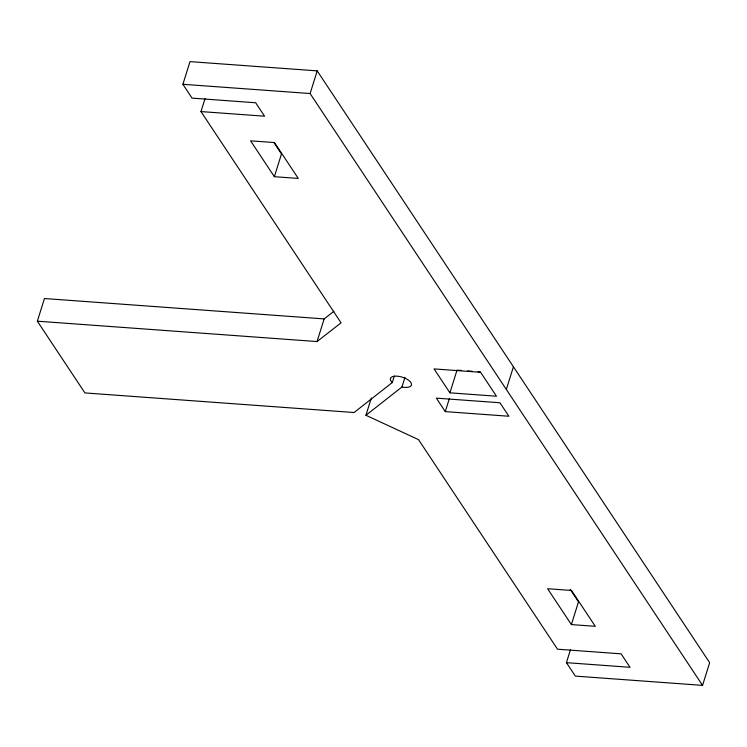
<?xml version="1.0" encoding="UTF-8"?>
<svg xmlns="http://www.w3.org/2000/svg" width="747" height="747" viewBox="0 0 747 747"><rect width="100%" height="100%" fill="white"/><g stroke="black" fill="none" stroke-linecap="round" stroke-linejoin="round"><path stroke-width="1.12" d="M570.493 649.694L566.422 662.664L630.02 667.295L621.102 653.84L557.505 649.208L418.535 439.647L365.937 415.267L401.942 387.011A11.018 4.809 17.4 0 0 411.149 382.996A11.018 4.809 17.4 0 0 396.358 376.133A11.018 4.809 17.4 0 0 392.287 382.529L354.078 412.521L84.915 392.922L37.35 321.182L44.447 298.529L324.151 318.904L333.928 311.266M205.042 98.632L200.98 111.574L264.578 116.205L255.661 102.759L192.063 98.128L182.903 84.29L189.999 61.627L317.204 70.872L709.65 662.682L702.544 685.372L575.349 676.11L566.422 662.664M274.364 176.694L250.581 140.828L274.494 142.565L298.277 178.43L274.364 176.694L281.47 154.003L273.757 142.369M702.544 685.372L310.108 93.534L317.204 70.872M37.35 321.182L317.045 341.556L324.151 318.904M365.937 415.267L371.343 398.011M392.287 382.529L394.313 376.058M401.942 387.011L404.986 377.3M449.909 392.829L434.054 368.915L480.61 372.305L496.466 396.218L449.909 392.829L457.015 370.138L461.674 370.475M445.277 411.616L436.341 398.132L499.939 402.764L508.875 416.247L445.277 411.616L449.349 398.646M506.317 389.467L513.422 366.777M571.38 624.585L547.598 588.72L571.502 590.457L595.294 626.322L571.38 624.585L578.486 601.895L570.129 589.29M317.045 341.556L341.062 322.816L200.98 111.574M182.903 84.29L310.108 93.534M467.491 370.895L472.151 371.24M477.968 371.661L480.302 371.829"/></g></svg>
